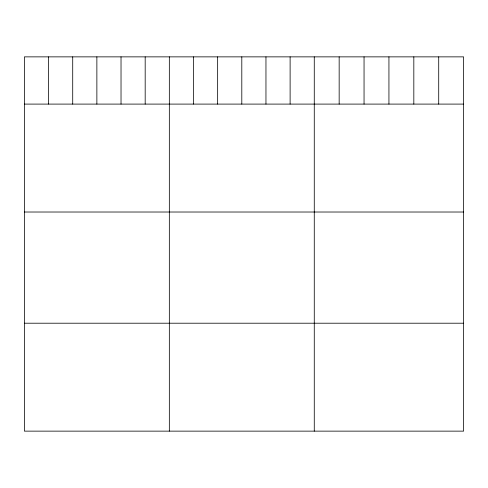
<?xml version="1.0" encoding="UTF-8"?>
<svg xmlns="http://www.w3.org/2000/svg" width="488" height="488" viewBox="0 0 488 488"><rect width="100%" height="100%" fill="white"/><g stroke="black" fill="none" stroke-linecap="round" stroke-linejoin="round"><path stroke-width="0.73" d="M463.6 104.097L463.6 431.136L24.4 431.136L24.4 56.864L463.6 56.864L463.6 104.097L24.4 104.097M24.4 212.018L463.6 212.018M24.4 323.209L463.6 323.209M438.712 56.864L438.712 104.097M413.824 56.864L413.824 104.097M388.936 56.864L388.936 104.097M364.048 56.864L364.048 104.097M339.16 56.864L339.16 104.097M314.272 56.864L314.272 431.136M290.116 56.864L290.116 104.097M265.96 56.864L265.96 104.097M241.804 56.864L241.804 104.097M217.648 56.864L217.648 104.097M193.492 56.864L193.492 104.097M169.336 56.864L169.336 431.136M145.18 56.864L145.18 104.097M121.024 56.864L121.024 104.097M96.868 56.864L96.868 104.097M72.712 56.864L72.712 104.097M48.556 56.864L48.556 104.097"/></g></svg>
